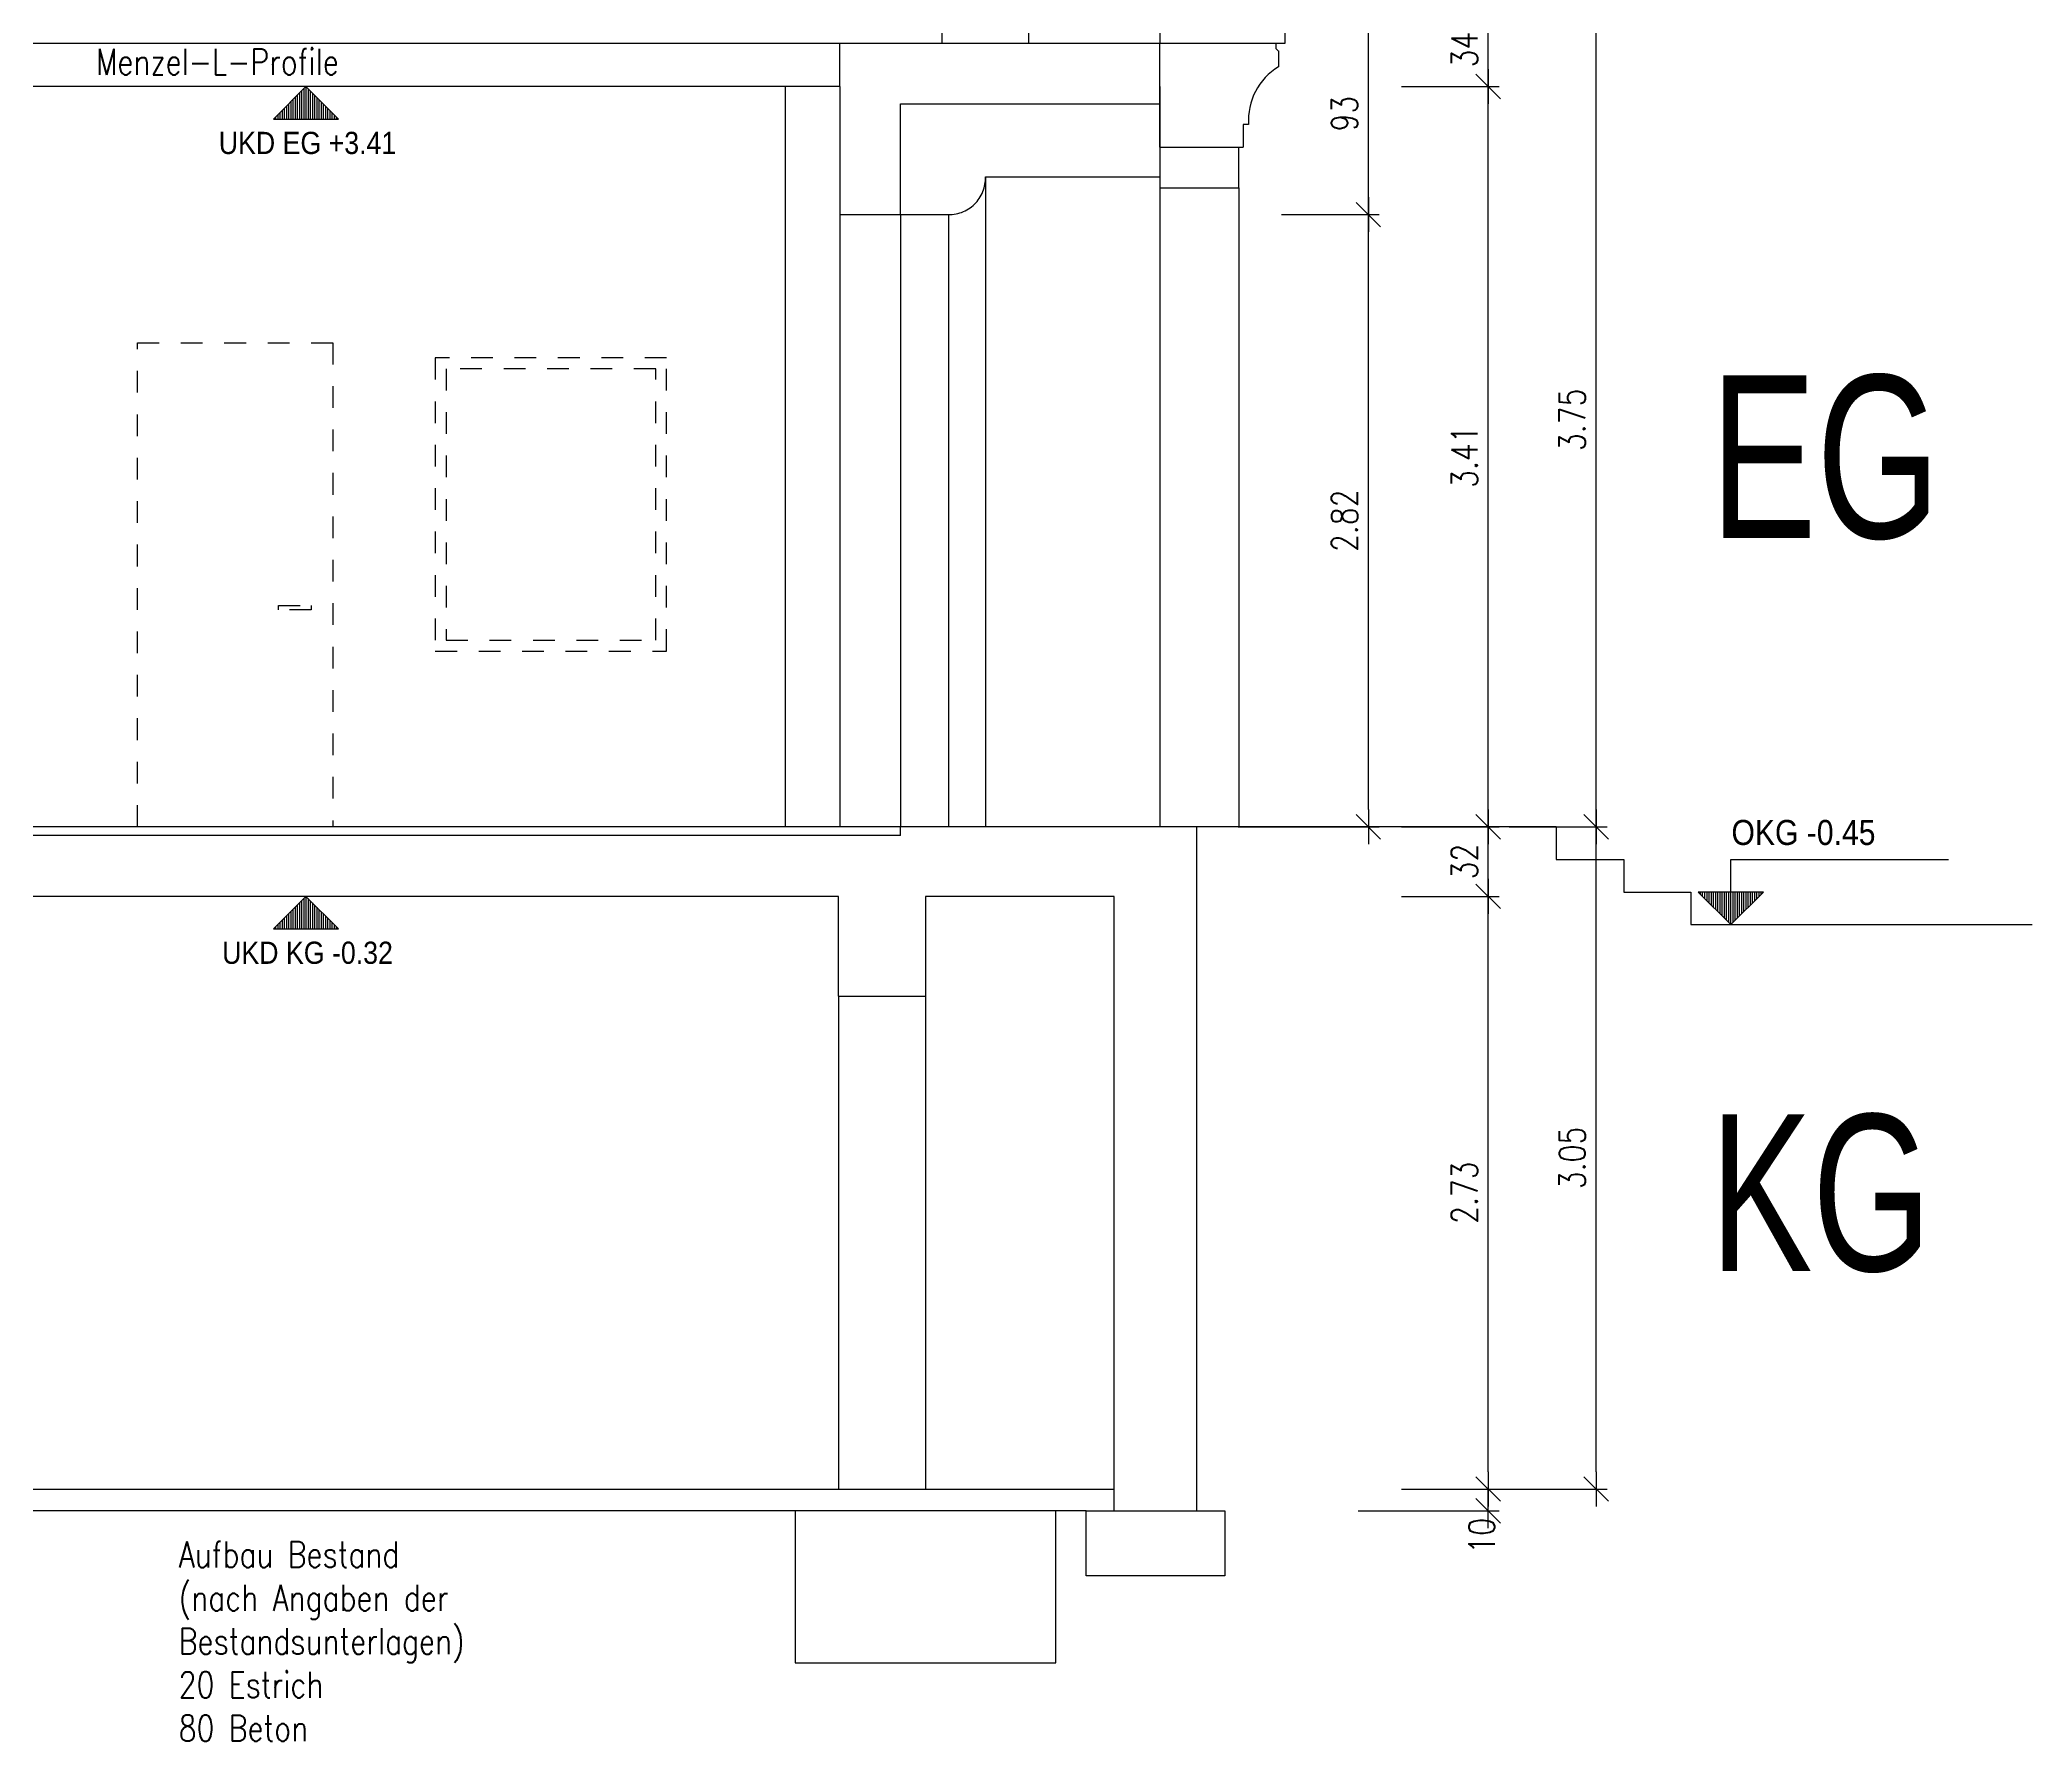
# Model space of a CAD drawing. Header units: metres. Extents: x -3551 to -3431, y -171 to 134.
# Drawn here: x -3440.5 to -3431.32, y 100.07 to 107.91 of the extents above; entities that cross this region are included whole.
import ezdxf
from ezdxf.enums import TextEntityAlignment as Align

# ---------------------------------------------------------------- set-up
doc = ezdxf.new("R2010")
doc.units = ezdxf.units.M
doc.header["$LTSCALE"] = 0.01
for name, pattern in [('CENTER', [0]), ('DASHED', [0]), ('STRICHLINIE', [0.75, 0.5, -0.25])]:
    doc.linetypes.add(name, pattern=pattern)
doc.layers.get('0').update_dxf_attribs({"linetype": 'CONTINUOUS'})
for name, color, linetype in [('A_abriss', 44, 'STRICHLINIE'), ('A_ansicht', 9, 'CONTINUOUS'), ('A_bemaßung', 7, 'CONTINUOUS'), ('A_text', 2, 'CONTINUOUS'), ('A_wände', 6, 'CONTINUOUS'), ('CKMA0002', 7, 'CONTINUOUS')]:
    doc.layers.add(name, color=color, linetype=linetype)
doc.styles.add('ARIAL', font='ARIAL.TTF')
doc.styles.add('EURASIMP_FNT', font='TXT', dxfattribs={"height": 1})
doc.styles.add('SIMPLEX', font='simplex.shx', dxfattribs={"width": 0.8, "height": 0.1})
doc.styles.add('SIMPLEXD', font='SIMPLEXD.shx', dxfattribs={"width": 0.8, "height": 0.12})
doc.dimstyles.new('DIN', dxfattribs={"dimtxt": 0.03, "dimasz": 0.08, "dimexe": 0.05, "dimexo": 0.244839, "dimgap": 0.05, "dimtad": 1, "dimdec": 4, "dimrnd": 0.0025, "dimzin": 0, "dimdsep": 46, "dimtxsty": 'SIMPLEXD', "dimblk": 'DIMCROSS', "dimblk1": 'DIMCROSS', "dimblk2": 'DIMCROSS', "dimsah": 1, "dimcen": 2.5, "dimdle": 0.04, "dimclrd": 252, "dimclre": 252, "dimclrt": 252, "dimadec": 0, "dimazin": 0, "dimtfac": 1, "dimtdec": 4, "dimtix": 1, "dimtmove": 2, "dimatfit": 3, "dimldrblk": 'DIMCROSS', "dimfxl": 0, "dimtvp": 1, "dimtolj": 1, "dimtzin": 0, "dimarcsym": 0})

# ---------------------------------------------------------------- blocks, each defined once
blk = doc.blocks.new('G2_1')
at = {"layer": 'A_bemaßung', "color": 7, "linetype": 'Continuous'}
for points in [[(0, 0), (-0.15, 0.15), (0.15, 0.15), (0, 0)], [(-0.14, 0.14), (-0.14, 0.15)], [(-0.13, 0.13), (-0.13, 0.15)], [(-0.12, 0.12), (-0.12, 0.15)], [(-0.11, 0.11), (-0.11, 0.15)], [(-0.1, 0.1), (-0.1, 0.15)], [(-0.09, 0.09), (-0.09, 0.15)], [(-0.08, 0.08), (-0.08, 0.15)], [(-0.07, 0.07), (-0.07, 0.15)], [(-0.06, 0.06), (-0.06, 0.15)], [(-0.05, 0.05), (-0.05, 0.15)], [(-0.04, 0.04), (-0.04, 0.15)], [(-0.03, 0.03), (-0.03, 0.15)], [(-0.02, 0.02), (-0.02, 0.15)], [(-0.01, 0.01), (-0.01, 0.15)], [(0, 0), (0, 0.15)], [(0.01, 0.01), (0.01, 0.15)], [(0.02, 0.02), (0.02, 0.15)], [(0.03, 0.03), (0.03, 0.15)], [(0.04, 0.04), (0.04, 0.15)], [(0.05, 0.05), (0.05, 0.15)], [(0.06, 0.06), (0.06, 0.15)], [(0.07, 0.07), (0.07, 0.15)], [(0.08, 0.08), (0.08, 0.15)], [(0.09, 0.09), (0.09, 0.15)], [(0.1, 0.1), (0.1, 0.15)], [(0.11, 0.11), (0.11, 0.15)], [(0.12, 0.12), (0.12, 0.15)], [(0.13, 0.13), (0.13, 0.15)], [(0.14, 0.14), (0.14, 0.15)]]:
    blk.add_lwpolyline(points, dxfattribs=at)
blk = doc.blocks.new('DIMCROSS')
at = {"color": 0, "linetype": 'ByBlock'}
blk.add_line((-1, 0), (1, 0), dxfattribs=at)
at = {"linetype": 'ByBlock'}
blk.add_line((-0.707107, -0.707107), (0.707107, 0.707107), dxfattribs=at)
blk = doc.blocks.new('*D19')
at = {"layer": 'CKMA0002', "color": 1, "lineweight": -2}
for p, q in [((-3433.7296, 104.2801), (-3433.2796, 104.2801)), ((-3433.3296, 101.3101), (-3433.3296, 104.2001)), ((-3433.9296, 101.2301), (-3433.2796, 101.2301))]:
    blk.add_line(p, q, dxfattribs=at)
at = {"layer": 'CKMA0002', "color": 1, "lineweight": -2, "xscale": 0.08, "yscale": 0.08, "zscale": 0.08}
for p, rotation in [((-3433.3296, 104.2801), 90), ((-3433.3296, 101.2301), 270)]:
    blk.add_blockref('DIMCROSS', p, dxfattribs=dict(at, rotation=rotation))
at = {"layer": 'CKMA0002', "color": 3, "insert": (-3433.4396, 102.7551), "char_height": 0.12, "attachment_point": 5, "rotation": 90, "style": 'SIMPLEXD'}
blk.add_mtext('\\A1;3.05{\\A1\\H0.7x\\S;}', dxfattribs=at)
blk = doc.blocks.new('*D20')
at = {"layer": 'CKMA0002', "color": 1, "lineweight": -2}
for p, q in [((-3433.7296, 108.0301), (-3433.2796, 108.0301)), ((-3433.3296, 104.3601), (-3433.3296, 107.9501))]:
    blk.add_line(p, q, dxfattribs=at)
at = {"layer": 'CKMA0002', "color": 1, "lineweight": -2, "xscale": 0.08, "yscale": 0.08, "zscale": 0.08}
for p, rotation in [((-3433.3296, 108.0301), 90), ((-3433.3296, 104.2801), 270)]:
    blk.add_blockref('DIMCROSS', p, dxfattribs=dict(at, rotation=rotation))
at = {"layer": 'CKMA0002', "color": 3, "insert": (-3433.4396, 106.1551), "char_height": 0.12, "attachment_point": 5, "rotation": 90, "style": 'SIMPLEXD'}
blk.add_mtext('\\A1;3.75{\\A1\\H0.7x\\S;}', dxfattribs=at)
blk = doc.blocks.new('*D26')
at = {"layer": 'CKMA0002', "color": 1, "lineweight": -2}
for p, q in [((-3434.2266, 101.2301), (-3433.7766, 101.2301)), ((-3433.8266, 101.1301), (-3433.8266, 101.2301)), ((-3434.4266, 101.1301), (-3433.7766, 101.1301)), ((-3433.8266, 101.1301), (-3433.8266, 101.1301)), ((-3433.8266, 101.1301), (-3433.8266, 101.1301))]:
    blk.add_line(p, q, dxfattribs=at)
at = {"layer": 'CKMA0002', "color": 1, "lineweight": -2, "xscale": 0.08, "yscale": 0.08, "zscale": 0.08}
for p, rotation in [((-3433.8266, 101.2301), 270), ((-3433.8266, 101.1301), 90)]:
    blk.add_blockref('DIMCROSS', p, dxfattribs=dict(at, rotation=rotation))
at = {"layer": 'CKMA0002', "color": 3, "insert": (-3433.8566, 101.0146), "char_height": 0.12, "attachment_point": 5, "rotation": 90, "style": 'SIMPLEXD'}
blk.add_mtext('\\A1;10{\\A1\\H0.7x\\S;}', dxfattribs=at)
blk = doc.blocks.new('*D27')
at = {"layer": 'CKMA0002', "color": 1, "lineweight": -2}
for p, q in [((-3434.2266, 103.9601), (-3433.7766, 103.9601)), ((-3433.8266, 101.3101), (-3433.8266, 103.8801))]:
    blk.add_line(p, q, dxfattribs=at)
at = {"layer": 'CKMA0002', "color": 1, "lineweight": -2, "xscale": 0.08, "yscale": 0.08, "zscale": 0.08}
for p, rotation in [((-3433.8266, 103.9601), 90), ((-3433.8266, 101.2301), 270)]:
    blk.add_blockref('DIMCROSS', p, dxfattribs=dict(at, rotation=rotation))
at = {"layer": 'CKMA0002', "color": 3, "insert": (-3433.9366, 102.5951), "char_height": 0.12, "attachment_point": 5, "rotation": 90, "style": 'SIMPLEXD'}
blk.add_mtext('\\A1;2.73{\\A1\\H0.7x\\S;}', dxfattribs=at)
blk = doc.blocks.new('*D28')
at = {"layer": 'CKMA0002', "color": 1, "lineweight": -2}
for p, q in [((-3434.2266, 104.2801), (-3433.7766, 104.2801)), ((-3433.8266, 104.0401), (-3433.8266, 104.2001))]:
    blk.add_line(p, q, dxfattribs=at)
at = {"layer": 'CKMA0002', "color": 1, "lineweight": -2, "xscale": 0.08, "yscale": 0.08, "zscale": 0.08}
for p, rotation in [((-3433.8266, 104.2801), 90), ((-3433.8266, 103.9601), 270)]:
    blk.add_blockref('DIMCROSS', p, dxfattribs=dict(at, rotation=rotation))
at = {"layer": 'CKMA0002', "color": 3, "insert": (-3433.9366, 104.1201), "char_height": 0.12, "attachment_point": 5, "rotation": 90, "style": 'SIMPLEXD'}
blk.add_mtext('\\A1;32{\\A1\\H0.7x\\S;}', dxfattribs=at)
blk = doc.blocks.new('*D29')
at = {"layer": 'CKMA0002', "color": 1, "lineweight": -2}
for p, q in [((-3434.2266, 107.6901), (-3433.7766, 107.6901)), ((-3433.8266, 104.3601), (-3433.8266, 107.6101))]:
    blk.add_line(p, q, dxfattribs=at)
at = {"layer": 'CKMA0002', "color": 1, "lineweight": -2, "xscale": 0.08, "yscale": 0.08, "zscale": 0.08}
for p, rotation in [((-3433.8266, 107.6901), 90), ((-3433.8266, 104.2801), 270)]:
    blk.add_blockref('DIMCROSS', p, dxfattribs=dict(at, rotation=rotation))
at = {"layer": 'CKMA0002', "color": 3, "insert": (-3433.9366, 105.9851), "char_height": 0.12, "attachment_point": 5, "rotation": 90, "style": 'SIMPLEXD'}
blk.add_mtext('\\A1;3.41{\\A1\\H0.7x\\S;}', dxfattribs=at)
blk = doc.blocks.new('*D30')
at = {"layer": 'CKMA0002', "color": 1, "lineweight": -2}
for p, q in [((-3434.2266, 108.0301), (-3433.7766, 108.0301)), ((-3433.8266, 107.7701), (-3433.8266, 107.9501))]:
    blk.add_line(p, q, dxfattribs=at)
at = {"layer": 'CKMA0002', "color": 1, "lineweight": -2, "xscale": 0.08, "yscale": 0.08, "zscale": 0.08}
for p, rotation in [((-3433.8266, 108.0301), 90), ((-3433.8266, 107.6901), 270)]:
    blk.add_blockref('DIMCROSS', p, dxfattribs=dict(at, rotation=rotation))
at = {"layer": 'CKMA0002', "color": 3, "insert": (-3433.9366, 107.8601), "char_height": 0.12, "attachment_point": 5, "rotation": 90, "style": 'SIMPLEXD'}
blk.add_mtext('\\A1;34{\\A1\\H0.7x\\S;}', dxfattribs=at)
blk = doc.blocks.new('*D44')
at = {"layer": 'CKMA0002', "color": 1, "lineweight": -2}
for p, q in [((-3434.779, 107.1001), (-3434.329, 107.1001)), ((-3434.379, 104.3601), (-3434.379, 107.0201)), ((-3434.979, 104.2801), (-3434.329, 104.2801))]:
    blk.add_line(p, q, dxfattribs=at)
at = {"layer": 'CKMA0002', "color": 1, "lineweight": -2, "xscale": 0.08, "yscale": 0.08, "zscale": 0.08}
for p, rotation in [((-3434.379, 107.1001), 90), ((-3434.379, 104.2801), 270)]:
    blk.add_blockref('DIMCROSS', p, dxfattribs=dict(at, rotation=rotation))
at = {"layer": 'CKMA0002', "color": 3, "insert": (-3434.489, 105.6901), "char_height": 0.12, "attachment_point": 5, "rotation": 90, "style": 'SIMPLEXD'}
blk.add_mtext('\\A1;2.82{\\A1\\H0.7x\\S;}', dxfattribs=at)
blk = doc.blocks.new('*D45')
at = {"layer": 'CKMA0002', "color": 1, "lineweight": -2}
for p, q in [((-3434.779, 108.0301), (-3434.329, 108.0301)), ((-3434.379, 107.1801), (-3434.379, 107.9501))]:
    blk.add_line(p, q, dxfattribs=at)
at = {"layer": 'CKMA0002', "color": 1, "lineweight": -2, "xscale": 0.08, "yscale": 0.08, "zscale": 0.08}
for p, rotation in [((-3434.379, 108.0301), 90), ((-3434.379, 107.1001), 270)]:
    blk.add_blockref('DIMCROSS', p, dxfattribs=dict(at, rotation=rotation))
at = {"layer": 'CKMA0002', "color": 3, "insert": (-3434.489, 107.5651), "char_height": 0.12, "attachment_point": 5, "rotation": 90, "style": 'SIMPLEXD'}
blk.add_mtext('\\A1;93{\\A1\\H0.7x\\S;}', dxfattribs=at)

msp = doc.modelspace()

# ---------------------------------------------------------------- linework, layer by layer
at = {"layer": 'A_abriss', "linetype": 'STRICHLINIE'}
for points in [[(-3440.04886, 104.28007), (-3440.04886, 106.51007), (-3439.14886, 106.51007), (-3439.14886, 104.28007)], [(-3438.67687, 106.44007), (-3438.67687, 105.09007), (-3437.61186, 105.09007), (-3437.61186, 106.44007), (-3438.67687, 106.44007)], [(-3438.62687, 106.39007), (-3438.62687, 105.14007), (-3437.66186, 105.14007), (-3437.66186, 106.39007), (-3438.62687, 106.39007)], [(-3439.39886, 105.28007), (-3439.39886, 105.30007), (-3439.24886, 105.30007), (-3439.24886, 105.28007), (-3439.39886, 105.28007)]]:
    msp.add_lwpolyline(points, dxfattribs=at)
at = {"layer": 'A_ansicht', "color": 9, "linetype": 'Continuous'}
for p, q in [((-3437.06338, 104.28007), (-3437.06338, 107.69007)), ((-3436.1429, 107.27404), (-3436.1429, 104.28007)), ((-3435.3399, 107.22282), (-3435.3399, 104.28007)), ((-3434.97556, 107.22282), (-3434.97556, 104.28007)), ((-3436.81338, 107.10007), (-3436.81338, 104.28007)), ((-3436.53338, 107.10007), (-3436.53338, 104.28007)), ((-3436.3129, 107.10007), (-3436.3129, 104.28007)), ((-3436.81928, 103.50007), (-3436.81928, 101.23007)), ((-3436.41929, 103.50007), (-3436.41929, 101.23007))]:
    msp.add_line(p, q, dxfattribs=at)
at = {"layer": 'A_bemaßung', "color": 7, "linetype": 'Continuous'}
for points in [[(-3432.70903, 103.83007), (-3432.55903, 103.98007), (-3432.85903, 103.98007), (-3432.70903, 103.83007), (-3432.70903, 104.13007), (-3431.70639, 104.13007)], [(-3432.84903, 103.97007), (-3432.84903, 103.98007)], [(-3432.83903, 103.96007), (-3432.83903, 103.98007)], [(-3432.82903, 103.95007), (-3432.82903, 103.98007)], [(-3432.81903, 103.94007), (-3432.81903, 103.98007)], [(-3432.80903, 103.93007), (-3432.80903, 103.98007)], [(-3432.79903, 103.92007), (-3432.79903, 103.98007)], [(-3432.78903, 103.91007), (-3432.78903, 103.98007)], [(-3432.77903, 103.90007), (-3432.77903, 103.98007)], [(-3432.76903, 103.89007), (-3432.76903, 103.98007)], [(-3432.75903, 103.88007), (-3432.75903, 103.98007)], [(-3432.74903, 103.87007), (-3432.74903, 103.98007)], [(-3432.73903, 103.86007), (-3432.73903, 103.98007)], [(-3432.72903, 103.85007), (-3432.72903, 103.98007)], [(-3432.71903, 103.84007), (-3432.71903, 103.98007)], [(-3432.70903, 103.83007), (-3432.70903, 103.98007)], [(-3432.69903, 103.84007), (-3432.69903, 103.98007)], [(-3432.68903, 103.85007), (-3432.68903, 103.98007)], [(-3432.67903, 103.86007), (-3432.67903, 103.98007)], [(-3432.66903, 103.87007), (-3432.66903, 103.98007)], [(-3432.65903, 103.88007), (-3432.65903, 103.98007)], [(-3432.64903, 103.89007), (-3432.64903, 103.98007)], [(-3432.63903, 103.90007), (-3432.63903, 103.98007)], [(-3432.62903, 103.91007), (-3432.62903, 103.98007)], [(-3432.61903, 103.92007), (-3432.61903, 103.98007)], [(-3432.60903, 103.93007), (-3432.60903, 103.98007)], [(-3432.59903, 103.94007), (-3432.59903, 103.98007)], [(-3432.58903, 103.95007), (-3432.58903, 103.98007)], [(-3432.57903, 103.96007), (-3432.57903, 103.98007)], [(-3432.56903, 103.97007), (-3432.56903, 103.98007)]]:
    msp.add_lwpolyline(points, dxfattribs=at)
at = {"layer": 'A_wände', "color": 1}
for p, q in [((-3441.10051, 107.89007), (-3436.81338, 107.89007)), ((-3436.81338, 107.89007), (-3435.3399, 107.89007)), ((-3436.81338, 107.69007), (-3436.81338, 107.89007)), ((-3436.53338, 107.10007), (-3436.53338, 107.61007)), ((-3436.53338, 107.61007), (-3435.3399, 107.61007)), ((-3436.53338, 104.24007), (-3436.53338, 104.28007)), ((-3436.53338, 104.24007), (-3448.54655, 104.24007))]:
    msp.add_line(p, q, dxfattribs=at)
at = {"layer": 'A_wände', "color": 3}
for p, q in [((-3435.3399, 107.69007), (-3435.3399, 107.89007)), ((-3435.3399, 107.41007), (-3435.3399, 107.89007)), ((-3435.3399, 107.89007), (-3434.80456, 107.89007)), ((-3434.80456, 107.89007), (-3434.80456, 107.86518)), ((-3434.80456, 107.86518), (-3434.79293, 107.8537)), ((-3434.79293, 107.8539), (-3434.79293, 107.78126)), ((-3435.3399, 107.69007), (-3435.3399, 107.41007)), ((-3434.93095, 107.51469), (-3434.95556, 107.51469)), ((-3434.95556, 107.51469), (-3434.95556, 107.41007)), ((-3435.3399, 107.41007), (-3435.3399, 107.22282)), ((-3435.3399, 107.41007), (-3434.95556, 107.41007)), ((-3434.97556, 107.22282), (-3434.97556, 107.41007)), ((-3435.3399, 107.22282), (-3434.97556, 107.22282)), ((-3435.67938, 101.13007), (-3456.36369, 101.13007))]:
    msp.add_line(p, q, dxfattribs=at)
at = {"layer": 'A_wände', "linetype": 'Continuous'}
for p, q in [((-3436.81338, 107.69007), (-3441.01339, 107.69007)), ((-3436.1429, 107.27404), (-3435.3399, 107.27404)), ((-3433.51375, 104.28007), (-3448.39166, 104.28007)), ((-3435.16938, 101.13007), (-3435.16938, 104.28007)), ((-3436.41929, 103.96007), (-3436.41929, 103.50007)), ((-3435.54938, 103.96007), (-3436.41929, 103.96007)), ((-3435.54938, 101.13007), (-3435.54938, 103.96007)), ((-3436.81928, 103.50007), (-3436.41929, 103.50007)), ((-3440.93907, 101.23007), (-3435.54938, 101.23007))]:
    msp.add_line(p, q, dxfattribs=at)
at = {"layer": 'A_wände', "color": 3}
msp.add_lwpolyline([(-3436.3433, 108.04007), (-3436.3433, 107.89007), (-3435.9433, 107.89007), (-3435.9433, 108.01007), (-3436.3433, 108.04007)], dxfattribs=at)
for points in [[(-3435.3399, 107.89007), (-3434.76291, 107.89007), (-3434.76291, 107.99007), (-3435.07391, 108.03007), (-3435.23389, 108.03007), (-3435.3399, 108.03007)], [(-3435.81928, 101.13007), (-3437.01928, 101.13007), (-3437.01928, 100.43007), (-3435.81928, 100.43007)], [(-3435.67938, 101.13007), (-3435.03938, 101.13007), (-3435.03938, 100.83007), (-3435.67938, 100.83007)]]:
    msp.add_lwpolyline(points, close=True, dxfattribs=at)
at = {"layer": 'A_wände', "linetype": 'Continuous'}
for points in [[(-3436.81338, 107.69007), (-3436.81338, 107.10007), (-3436.3129, 107.10007)], [(-3436.3129, 107.10007), (-3436.30411, 107.10021), (-3436.29533, 107.1008), (-3436.28658, 107.10184), (-3436.27792, 107.10333), (-3436.26933, 107.1053), (-3436.26087, 107.10771), (-3436.25253, 107.11054), (-3436.24436, 107.11381), (-3436.23638, 107.11751), (-3436.2286, 107.12162), (-3436.22103, 107.12613), (-3436.21372, 107.13103), (-3436.20666, 107.13631), (-3436.1999, 107.14194), (-3436.19345, 107.14794), (-3436.18733, 107.15426), (-3436.18153, 107.16089), (-3436.17608, 107.16782), (-3436.17102, 107.175), (-3436.16634, 107.18247), (-3436.16204, 107.19015), (-3436.15817, 107.19805), (-3436.1547, 107.20613), (-3436.15166, 107.21439), (-3436.14906, 107.22282), (-3436.14691, 107.23135), (-3436.14523, 107.23999), (-3436.14396, 107.24869), (-3436.14318, 107.25747), (-3436.14286, 107.26626), (-3436.1429, 107.27404)], [(-3433.51375, 104.28007), (-3433.51375, 104.13007), (-3433.20195, 104.13007), (-3433.20195, 103.98007), (-3432.89423, 103.98007), (-3432.89423, 103.83007), (-3431.32125, 103.83007)], [(-3436.81928, 103.50007), (-3436.81928, 103.96007), (-3440.93907, 103.96007)]]:
    msp.add_lwpolyline(points, dxfattribs=at)
at = {"layer": 'A_wände', "color": 3}
msp.add_arc((-3434.64077, 107.53346), 0.29079, 121.551885, 183.701226, dxfattribs=at)

# ---------------------------------------------------------------- block references
at = {"layer": 'A_bemaßung', "color": 7, "yscale": -1}
for p in [(-3439.27304, 107.69007), (-3439.27304, 103.96007)]:
    msp.add_blockref('G2_1', p, dxfattribs=at)

# ---------------------------------------------------------------- texts
at = {"layer": 'A_bemaßung', "color": 7, "linetype": 'CENTER', "style": 'EURASIMP_FNT', "width": 0.9}
for s, p in [('UKD EG +3.41', (-3439.26566, 107.34848)), ('UKD KG -0.32', (-3439.26566, 103.61848))]:
    msp.add_text(s, height=0.10228, dxfattribs=at).set_placement(p, align=Align.BOTTOM_CENTER)
at = {"layer": 'A_bemaßung', "color": 7, "linetype": 'Continuous', "style": 'EURASIMP_FNT', "width": 0.9}
msp.add_text('OKG -0.45', height=0.11532, dxfattribs=at).set_placement((-3432.70636, 104.16207), align=Align.BOTTOM_LEFT)
at = {"layer": 'A_text', "color": 2, "linetype": 'DASHED', "style": 'ARIAL', "width": 0.7}
for s, height, p in [('EG', 0.75, (-3432.80405, 105.98507)), ('KG', 0.72072, (-3432.80405, 102.59507))]:
    msp.add_text(s, height=height, dxfattribs=at).set_placement(p, align=Align.MIDDLE_LEFT)
at = {"layer": 'A_text', "linetype": 'Continuous', "char_height": 0.12, "attachment_point": 1, "style": 'SIMPLEX'}
for s, insert, width in [('Menzel-L-Profile', (-3440.24064, 107.86424), 2.2328), ('Aufbau Bestand \\P(nach Angaben der \\PBestandsunterlagen)\\P20 Estrich\\P80 Beton', (-3439.85912, 100.98907), 4.3471)]:
    msp.add_mtext(s, dxfattribs=dict(at, insert=insert, width=width))

# ---------------------------------------------------------------- dimensions: what is measured, and where the dimension line sits
at = {"layer": 'CKMA0002'}
for base, p1, p2, text, override, picture, middle in [((-3433.32962, 108.03007), (-3438.96249, 104.28007), (-3438.82694, 108.03007), '3.75{\\A1\\H0.7x\\S;}', {"dimexo": 5.097322, "dimse1": 1, "dimclrd": 1, "dimclre": 1, "dimclrt": 3}, '*D20', (-3433.43962, 106.15507)), ((-3433.82664, 108.03007), (-3438.24423, 107.69007), (-3438.24423, 108.03007), '34{\\A1\\H0.7x\\S;}', {"dimexo": 4.017591, "dimse1": 1, "dimclrd": 1, "dimclre": 1, "dimclrt": 3}, '*D30', (-3433.93664, 107.86007)), ((-3434.37896, 108.03007), (-3436.53338, 107.10007), (-3436.59328, 108.03007), '93{\\A1\\H0.7x\\S;}', {"dimexo": 1.81432, "dimse1": 1, "dimclrd": 1, "dimclre": 1, "dimclrt": 3}, '*D45', (-3434.48896, 107.56507)), ((-3433.82664, 107.69007), (-3438.24423, 104.28007), (-3438.24423, 107.69007), '3.41{\\A1\\H0.7x\\S;}', {"dimexo": 4.017591, "dimse1": 1, "dimclrd": 1, "dimclre": 1, "dimclrt": 3}, '*D29', (-3433.93664, 105.98507)), ((-3434.37896, 107.10007), (-3436.73338, 104.28007), (-3436.53338, 107.10007), '2.82{\\A1\\H0.7x\\S;}', {"dimexo": 1.75442, "dimclrd": 1, "dimclre": 1, "dimclrt": 3}, '*D44', (-3434.48896, 105.69007)), ((-3433.32962, 104.28007), (-3439.16249, 101.23007), (-3438.96249, 104.28007), '3.05{\\A1\\H0.7x\\S;}', {"dimexo": 5.232869, "dimclrd": 1, "dimclre": 1, "dimclrt": 3}, '*D19', (-3433.43962, 102.75507)), ((-3433.82664, 104.28007), (-3438.24423, 103.96007), (-3438.24423, 104.28007), '32{\\A1\\H0.7x\\S;}', {"dimexo": 4.017591, "dimse1": 1, "dimclrd": 1, "dimclre": 1, "dimclrt": 3}, '*D28', (-3433.93664, 104.12007)), ((-3433.82664, 103.96007), (-3438.24423, 101.23007), (-3438.24423, 103.96007), '2.73{\\A1\\H0.7x\\S;}', {"dimexo": 4.017591, "dimse1": 1, "dimclrd": 1, "dimclre": 1, "dimclrt": 3}, '*D27', (-3433.93664, 102.59507))]:
    dim = msp.add_linear_dim(base=base, p1=p1, p2=p2, angle=90, text=text, dimstyle='DIN', override=override, dxfattribs=at)
    dim.commit()
    dim.dimension.update_dxf_attribs({"geometry": picture, "text_midpoint": middle})
dim = msp.add_linear_dim(base=(-3433.82664, 101.23007), p1=(-3438.44423, 101.13007), p2=(-3438.24423, 101.23007), angle=90, text='10{\\A1\\H0.7x\\S;}', dimstyle='DIN', override={"dimexo": 4.017591, "dimclrd": 1, "dimclre": 1, "dimclrt": 3}, dxfattribs=at)
dim.commit()
dim.dimension.update_dxf_attribs({"geometry": '*D26', "text_midpoint": (-3433.85664, 101.01464), "dimtype": 160})

doc.saveas('drawing.dxf')
